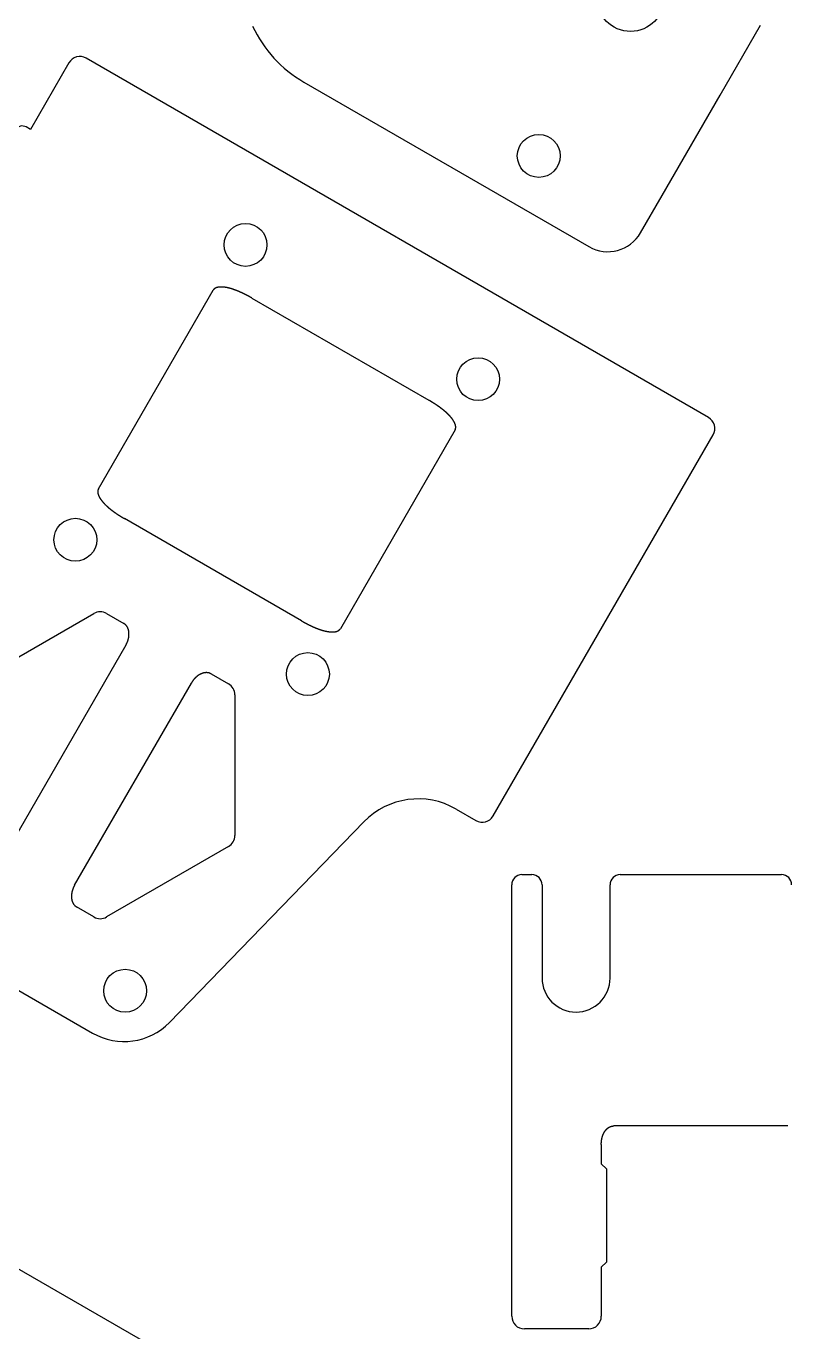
# Model space of a CAD drawing. Extents: x 442 to 745, y 5 to 355.
# Drawn here: x 647.79 to 672.67, y 185.36 to 228 of the extents above; entities that cross this region are included whole.
import ezdxf

# ---------------------------------------------------------------- set-up
doc = ezdxf.new("R2010")
doc.units = 0
doc.layers.add('VISIBLE__ANSI_', color=7, linetype='CONTINUOUS')

msp = doc.modelspace()

# ---------------------------------------------------------------- linework, layer by layer
at = {"layer": 'VISIBLE__ANSI_'}
for p, q in [((670.454, 225.747), (671.772, 228.029)), ((670.08, 215.217), (649.754, 226.952)), ((649.192, 226.802), (647.936, 224.626)), ((656.863, 226.176), (666.172, 220.802)), ((668.56, 222.466), (670.454, 225.747)), ((647.936, 224.626), (647.793, 224.709)), ((667.86, 221.254), (668.56, 222.466)), ((650.154, 212.886), (653.901, 219.376)), ((655.166, 219.121), (660.948, 215.782)), ((661.802, 214.814), (658.055, 208.324)), ((663.046, 202.21), (670.231, 214.655)), ((656.79, 208.579), (651.007, 211.918)), ((646.024, 206.521), (650.007, 208.821)), ((650.419, 208.821), (650.984, 208.495)), ((651.05, 207.785), (647.237, 201.181)), ((653.837, 206.848), (654.402, 206.521)), ((649.377, 199.946), (653.189, 206.549)), ((654.608, 206.165), (654.608, 201.566)), ((636.379, 202.962), (649.966, 195.117)), ((661.833, 202.434), (662.483, 202.059)), ((652.473, 195.467), (658.824, 202.015)), ((654.402, 201.209), (650.419, 198.909)), ((663.983, 200.293), (664.312, 200.293)), ((667.194, 200.293), (672.465, 200.293)), ((663.653, 185.87), (663.653, 199.963)), ((664.642, 199.963), (664.642, 196.916)), ((666.865, 196.916), (666.865, 199.963)), ((650.007, 198.909), (649.442, 199.236)), ((672.671, 192.085), (666.989, 192.085)), ((666.577, 191.481), (666.577, 190.853)), ((666.577, 190.853), (666.742, 190.688)), ((666.742, 190.688), (666.742, 187.641)), ((666.742, 187.641), (666.577, 187.476)), ((652.227, 184.706), (647.234, 187.588)), ((666.577, 187.476), (666.577, 185.87)), ((666.165, 185.459), (664.065, 185.459))]:
    msp.add_line(p, q, dxfattribs=at)
for points in [[(655.166, 219.121, 0), (655.163, 219.122, 0), (655.16, 219.124, 0), (655.157, 219.126, 0), (655.154, 219.128, 0), (655.151, 219.129, 0), (655.148, 219.131, 0), (655.145, 219.133, 0), (655.142, 219.134, 0), (655.139, 219.136, 0), (655.136, 219.138, 0), (655.133, 219.139, 0), (655.13, 219.141, 0), (655.127, 219.143, 0), (655.124, 219.145, 0), (655.121, 219.146, 0), (655.118, 219.148, 0), (655.115, 219.15, 0), (655.112, 219.151, 0), (655.109, 219.153, 0), (655.106, 219.155, 0), (655.103, 219.156, 0), (655.1, 219.158, 0), (655.097, 219.16, 0), (655.094, 219.162, 0), (655.091, 219.163, 0), (655.088, 219.165, 0), (655.085, 219.167, 0), (655.082, 219.168, 0), (655.079, 219.17, 0), (655.076, 219.172, 0), (655.072, 219.173, 0), (655.069, 219.175, 0), (655.066, 219.177, 0), (655.063, 219.178, 0), (655.06, 219.18, 0), (655.057, 219.182, 0), (655.054, 219.184, 0), (655.051, 219.185, 0), (655.048, 219.187, 0), (655.044, 219.189, 0), (655.041, 219.19, 0), (655.038, 219.192, 0), (655.035, 219.194, 0), (655.032, 219.195, 0), (655.029, 219.197, 0), (655.026, 219.199, 0), (655.022, 219.2, 0), (655.019, 219.202, 0), (655.016, 219.204, 0), (655.013, 219.205, 0), (655.01, 219.207, 0), (655.007, 219.209, 0), (655.003, 219.21, 0), (655, 219.212, 0), (654.997, 219.214, 0), (654.994, 219.215, 0), (654.991, 219.217, 0), (654.988, 219.219, 0), (654.984, 219.22, 0), (654.981, 219.222, 0), (654.978, 219.224, 0), (654.975, 219.225, 0), (654.971, 219.227, 0), (654.968, 219.229, 0), (654.965, 219.23, 0), (654.962, 219.232, 0), (654.959, 219.234, 0), (654.955, 219.235, 0), (654.952, 219.237, 0), (654.949, 219.238, 0), (654.946, 219.24, 0), (654.942, 219.242, 0), (654.939, 219.243, 0), (654.936, 219.245, 0), (654.933, 219.247, 0), (654.929, 219.248, 0), (654.926, 219.25, 0), (654.923, 219.251, 0), (654.92, 219.253, 0), (654.916, 219.255, 0), (654.913, 219.256, 0), (654.91, 219.258, 0), (654.907, 219.259, 0), (654.903, 219.261, 0), (654.9, 219.263, 0), (654.897, 219.264, 0), (654.893, 219.266, 0), (654.89, 219.267, 0), (654.887, 219.269, 0), (654.884, 219.271, 0), (654.88, 219.272, 0), (654.877, 219.274, 0), (654.874, 219.275, 0), (654.87, 219.277, 0), (654.867, 219.278, 0), (654.864, 219.28, 0), (654.86, 219.282, 0), (654.857, 219.283, 0), (654.854, 219.285, 0), (654.85, 219.286, 0), (654.847, 219.288, 0), (654.844, 219.289, 0), (654.84, 219.291, 0), (654.837, 219.292, 0), (654.834, 219.294, 0), (654.83, 219.296, 0), (654.827, 219.297, 0), (654.824, 219.299, 0), (654.82, 219.3, 0), (654.817, 219.302, 0), (654.814, 219.303, 0), (654.81, 219.305, 0), (654.807, 219.306, 0), (654.804, 219.308, 0), (654.8, 219.309, 0), (654.797, 219.311, 0), (654.794, 219.312, 0), (654.79, 219.314, 0), (654.787, 219.315, 0), (654.784, 219.317, 0), (654.78, 219.318, 0), (654.777, 219.32, 0), (654.773, 219.321, 0), (654.77, 219.323, 0), (654.767, 219.324, 0), (654.763, 219.326, 0), (654.76, 219.327, 0), (654.757, 219.328, 0), (654.753, 219.33, 0), (654.75, 219.331, 0), (654.746, 219.333, 0), (654.743, 219.334, 0), (654.74, 219.336, 0), (654.736, 219.337, 0), (654.733, 219.338, 0), (654.729, 219.34, 0), (654.726, 219.341, 0), (654.723, 219.343, 0), (654.719, 219.344, 0), (654.716, 219.346, 0), (654.712, 219.347, 0), (654.709, 219.348, 0), (654.706, 219.35, 0), (654.702, 219.351, 0), (654.699, 219.352, 0), (654.695, 219.354, 0), (654.692, 219.355, 0), (654.689, 219.357, 0), (654.685, 219.358, 0), (654.682, 219.359, 0), (654.678, 219.361, 0), (654.675, 219.362, 0), (654.672, 219.363, 0), (654.668, 219.365, 0), (654.665, 219.366, 0), (654.661, 219.367, 0), (654.658, 219.369, 0), (654.654, 219.37, 0), (654.651, 219.371, 0), (654.648, 219.373, 0), (654.644, 219.374, 0), (654.641, 219.375, 0), (654.637, 219.377, 0), (654.634, 219.378, 0), (654.63, 219.379, 0), (654.627, 219.38, 0), (654.624, 219.382, 0), (654.62, 219.383, 0), (654.617, 219.384, 0), (654.613, 219.385, 0), (654.61, 219.387, 0), (654.606, 219.388, 0), (654.603, 219.389, 0), (654.6, 219.391, 0), (654.596, 219.392, 0), (654.593, 219.393, 0), (654.589, 219.394, 0), (654.586, 219.395, 0), (654.582, 219.397, 0), (654.579, 219.398, 0), (654.576, 219.399, 0), (654.572, 219.4, 0), (654.569, 219.401, 0), (654.565, 219.403, 0), (654.562, 219.404, 0), (654.558, 219.405, 0), (654.555, 219.406, 0), (654.552, 219.407, 0), (654.548, 219.408, 0), (654.545, 219.41, 0), (654.541, 219.411, 0), (654.538, 219.412, 0), (654.534, 219.413, 0), (654.531, 219.414, 0), (654.527, 219.415, 0), (654.524, 219.416, 0), (654.521, 219.417, 0), (654.517, 219.419, 0), (654.514, 219.42, 0), (654.51, 219.421, 0), (654.507, 219.422, 0), (654.503, 219.423, 0), (654.5, 219.424, 0), (654.497, 219.425, 0), (654.493, 219.426, 0), (654.49, 219.427, 0), (654.486, 219.428, 0), (654.483, 219.429, 0), (654.479, 219.43, 0), (654.476, 219.431, 0), (654.472, 219.432, 0), (654.469, 219.433, 0), (654.466, 219.434, 0), (654.462, 219.435, 0), (654.459, 219.436, 0), (654.455, 219.437, 0), (654.452, 219.438, 0), (654.448, 219.439, 0), (654.445, 219.44, 0), (654.441, 219.441, 0), (654.438, 219.442, 0), (654.435, 219.443, 0), (654.431, 219.443, 0), (654.428, 219.444, 0), (654.424, 219.445, 0), (654.421, 219.446, 0), (654.417, 219.447, 0), (654.414, 219.448, 0), (654.41, 219.449, 0), (654.407, 219.449, 0), (654.404, 219.45, 0), (654.4, 219.451, 0), (654.397, 219.452, 0), (654.393, 219.453, 0), (654.39, 219.453, 0), (654.386, 219.454, 0), (654.383, 219.455, 0), (654.379, 219.456, 0), (654.376, 219.457, 0), (654.373, 219.457, 0), (654.369, 219.458, 0), (654.366, 219.459, 0), (654.362, 219.459, 0), (654.359, 219.46, 0), (654.355, 219.461, 0), (654.352, 219.462, 0), (654.348, 219.462, 0), (654.345, 219.463, 0), (654.342, 219.464, 0), (654.338, 219.464, 0), (654.335, 219.465, 0), (654.331, 219.465, 0), (654.328, 219.466, 0), (654.324, 219.467, 0), (654.321, 219.467, 0), (654.318, 219.468, 0), (654.314, 219.468, 0), (654.311, 219.469, 0), (654.307, 219.469, 0), (654.304, 219.47, 0), (654.3, 219.471, 0), (654.297, 219.471, 0), (654.294, 219.472, 0), (654.29, 219.472, 0), (654.287, 219.472, 0), (654.283, 219.473, 0), (654.28, 219.473, 0), (654.276, 219.474, 0), (654.273, 219.474, 0), (654.27, 219.475, 0), (654.266, 219.475, 0), (654.263, 219.476, 0), (654.259, 219.476, 0), (654.256, 219.476, 0), (654.252, 219.477, 0), (654.249, 219.477, 0), (654.246, 219.477, 0), (654.242, 219.478, 0), (654.239, 219.478, 0), (654.235, 219.478, 0), (654.232, 219.479, 0), (654.228, 219.479, 0), (654.225, 219.479, 0), (654.222, 219.479, 0), (654.218, 219.48, 0), (654.215, 219.48, 0), (654.211, 219.48, 0), (654.208, 219.48, 0), (654.205, 219.48, 0), (654.201, 219.481, 0), (654.198, 219.481, 0), (654.194, 219.481, 0), (654.191, 219.481, 0), (654.187, 219.481, 0), (654.184, 219.481, 0), (654.181, 219.481, 0), (654.177, 219.481, 0), (654.174, 219.481, 0), (654.17, 219.482, 0), (654.167, 219.482, 0), (654.163, 219.482, 0), (654.16, 219.482, 0), (654.156, 219.482, 0), (654.153, 219.481, 0), (654.149, 219.481, 0), (654.146, 219.481, 0), (654.142, 219.481, 0), (654.139, 219.481, 0), (654.135, 219.481, 0), (654.131, 219.481, 0), (654.128, 219.481, 0), (654.124, 219.48, 0), (654.121, 219.48, 0), (654.117, 219.48, 0), (654.113, 219.48, 0), (654.11, 219.479, 0), (654.106, 219.479, 0), (654.102, 219.479, 0), (654.099, 219.478, 0), (654.095, 219.478, 0), (654.091, 219.477, 0), (654.088, 219.477, 0), (654.084, 219.476, 0), (654.08, 219.476, 0), (654.077, 219.475, 0), (654.073, 219.475, 0), (654.069, 219.474, 0), (654.066, 219.473, 0), (654.062, 219.473, 0), (654.058, 219.472, 0), (654.055, 219.471, 0), (654.051, 219.471, 0), (654.048, 219.47, 0), (654.044, 219.469, 0), (654.041, 219.468, 0), (654.037, 219.467, 0), (654.034, 219.466, 0), (654.03, 219.465, 0), (654.027, 219.464, 0), (654.023, 219.463, 0), (654.02, 219.462, 0), (654.016, 219.461, 0), (654.013, 219.46, 0), (654.01, 219.459, 0), (654.006, 219.458, 0), (654.003, 219.457, 0), (654, 219.455, 0), (653.996, 219.454, 0), (653.993, 219.453, 0), (653.99, 219.451, 0), (653.987, 219.45, 0), (653.984, 219.449, 0), (653.981, 219.447, 0), (653.978, 219.446, 0), (653.974, 219.444, 0), (653.971, 219.442, 0), (653.968, 219.44, 0), (653.965, 219.438, 0), (653.962, 219.437, 0), (653.959, 219.435, 0), (653.955, 219.433, 0), (653.952, 219.43, 0), (653.949, 219.428, 0), (653.946, 219.426, 0), (653.943, 219.424, 0), (653.941, 219.422, 0), (653.938, 219.42, 0), (653.935, 219.417, 0), (653.933, 219.415, 0), (653.93, 219.413, 0), (653.928, 219.41, 0), (653.925, 219.408, 0), (653.923, 219.405, 0), (653.92, 219.402, 0), (653.918, 219.399, 0), (653.915, 219.396, 0), (653.913, 219.394, 0), (653.911, 219.391, 0), (653.909, 219.388, 0), (653.906, 219.385, 0), (653.904, 219.382, 0), (653.903, 219.379, 0), (653.901, 219.376, 0)], [(661.802, 214.814, 0), (661.804, 214.817, 0), (661.805, 214.82, 0), (661.807, 214.823, 0), (661.808, 214.827, 0), (661.81, 214.83, 0), (661.811, 214.833, 0), (661.813, 214.837, 0), (661.814, 214.84, 0), (661.815, 214.844, 0), (661.816, 214.847, 0), (661.817, 214.851, 0), (661.818, 214.854, 0), (661.819, 214.858, 0), (661.82, 214.861, 0), (661.821, 214.865, 0), (661.821, 214.868, 0), (661.822, 214.872, 0), (661.822, 214.875, 0), (661.823, 214.879, 0), (661.823, 214.882, 0), (661.824, 214.886, 0), (661.824, 214.89, 0), (661.824, 214.893, 0), (661.824, 214.897, 0), (661.824, 214.901, 0), (661.824, 214.905, 0), (661.824, 214.908, 0), (661.824, 214.912, 0), (661.824, 214.915, 0), (661.824, 214.919, 0), (661.824, 214.922, 0), (661.823, 214.926, 0), (661.823, 214.929, 0), (661.822, 214.933, 0), (661.822, 214.936, 0), (661.822, 214.94, 0), (661.821, 214.943, 0), (661.82, 214.946, 0), (661.82, 214.95, 0), (661.819, 214.953, 0), (661.818, 214.957, 0), (661.818, 214.96, 0), (661.817, 214.964, 0), (661.816, 214.967, 0), (661.815, 214.971, 0), (661.814, 214.974, 0), (661.813, 214.978, 0), (661.812, 214.981, 0), (661.811, 214.985, 0), (661.81, 214.988, 0), (661.809, 214.992, 0), (661.808, 214.995, 0), (661.807, 214.999, 0), (661.805, 215.002, 0), (661.804, 215.006, 0), (661.803, 215.009, 0), (661.802, 215.013, 0), (661.8, 215.016, 0), (661.799, 215.019, 0), (661.798, 215.023, 0), (661.796, 215.026, 0), (661.795, 215.03, 0), (661.793, 215.033, 0), (661.792, 215.036, 0), (661.79, 215.04, 0), (661.789, 215.043, 0), (661.787, 215.047, 0), (661.786, 215.05, 0), (661.784, 215.053, 0), (661.782, 215.056, 0), (661.781, 215.06, 0), (661.779, 215.063, 0), (661.778, 215.066, 0), (661.776, 215.069, 0), (661.774, 215.073, 0), (661.773, 215.076, 0), (661.771, 215.079, 0), (661.769, 215.082, 0), (661.767, 215.085, 0), (661.766, 215.088, 0), (661.764, 215.091, 0), (661.762, 215.094, 0), (661.76, 215.097, 0), (661.759, 215.1, 0), (661.757, 215.103, 0), (661.755, 215.106, 0), (661.753, 215.109, 0), (661.752, 215.112, 0), (661.75, 215.115, 0), (661.748, 215.118, 0), (661.746, 215.121, 0), (661.744, 215.124, 0), (661.743, 215.127, 0), (661.741, 215.129, 0), (661.739, 215.132, 0), (661.737, 215.135, 0), (661.735, 215.138, 0), (661.733, 215.141, 0), (661.731, 215.144, 0), (661.729, 215.146, 0), (661.727, 215.149, 0), (661.725, 215.152, 0), (661.723, 215.155, 0), (661.722, 215.158, 0), (661.72, 215.161, 0), (661.718, 215.163, 0), (661.716, 215.166, 0), (661.714, 215.169, 0), (661.711, 215.172, 0), (661.709, 215.175, 0), (661.707, 215.177, 0), (661.705, 215.18, 0), (661.703, 215.183, 0), (661.701, 215.186, 0), (661.699, 215.188, 0), (661.697, 215.191, 0), (661.695, 215.194, 0), (661.693, 215.197, 0), (661.691, 215.199, 0), (661.689, 215.202, 0), (661.686, 215.205, 0), (661.684, 215.207, 0), (661.682, 215.21, 0), (661.68, 215.213, 0), (661.678, 215.216, 0), (661.675, 215.218, 0), (661.673, 215.221, 0), (661.671, 215.224, 0), (661.669, 215.226, 0), (661.667, 215.229, 0), (661.664, 215.232, 0), (661.662, 215.234, 0), (661.66, 215.237, 0), (661.658, 215.24, 0), (661.655, 215.242, 0), (661.653, 215.245, 0), (661.651, 215.248, 0), (661.648, 215.25, 0), (661.646, 215.253, 0), (661.644, 215.255, 0), (661.641, 215.258, 0), (661.639, 215.261, 0), (661.637, 215.263, 0), (661.634, 215.266, 0), (661.632, 215.269, 0), (661.63, 215.271, 0), (661.627, 215.274, 0), (661.625, 215.276, 0), (661.622, 215.279, 0), (661.62, 215.282, 0), (661.618, 215.284, 0), (661.615, 215.287, 0), (661.613, 215.289, 0), (661.61, 215.292, 0), (661.608, 215.294, 0), (661.605, 215.297, 0), (661.603, 215.299, 0), (661.6, 215.302, 0), (661.598, 215.305, 0), (661.595, 215.307, 0), (661.593, 215.31, 0), (661.59, 215.312, 0), (661.588, 215.315, 0), (661.585, 215.317, 0), (661.583, 215.32, 0), (661.58, 215.322, 0), (661.578, 215.325, 0), (661.575, 215.327, 0), (661.573, 215.33, 0), (661.57, 215.332, 0), (661.568, 215.335, 0), (661.565, 215.337, 0), (661.562, 215.34, 0), (661.56, 215.342, 0), (661.557, 215.345, 0), (661.555, 215.347, 0), (661.552, 215.35, 0), (661.549, 215.352, 0), (661.547, 215.355, 0), (661.544, 215.357, 0), (661.541, 215.359, 0), (661.539, 215.362, 0), (661.536, 215.364, 0), (661.533, 215.367, 0), (661.531, 215.369, 0), (661.528, 215.372, 0), (661.525, 215.374, 0), (661.523, 215.376, 0), (661.52, 215.379, 0), (661.517, 215.381, 0), (661.515, 215.384, 0), (661.512, 215.386, 0), (661.509, 215.389, 0), (661.507, 215.391, 0), (661.504, 215.393, 0), (661.501, 215.396, 0), (661.498, 215.398, 0), (661.496, 215.401, 0), (661.493, 215.403, 0), (661.49, 215.405, 0), (661.487, 215.408, 0), (661.485, 215.41, 0), (661.482, 215.412, 0), (661.479, 215.415, 0), (661.476, 215.417, 0), (661.474, 215.42, 0), (661.471, 215.422, 0), (661.468, 215.424, 0), (661.465, 215.427, 0), (661.463, 215.429, 0), (661.46, 215.431, 0), (661.457, 215.434, 0), (661.454, 215.436, 0), (661.451, 215.438, 0), (661.448, 215.441, 0), (661.446, 215.443, 0), (661.443, 215.445, 0), (661.44, 215.448, 0), (661.437, 215.45, 0), (661.434, 215.452, 0), (661.432, 215.455, 0), (661.429, 215.457, 0), (661.426, 215.459, 0), (661.423, 215.462, 0), (661.42, 215.464, 0), (661.417, 215.466, 0), (661.414, 215.468, 0), (661.412, 215.471, 0), (661.409, 215.473, 0), (661.406, 215.475, 0), (661.403, 215.478, 0), (661.4, 215.48, 0), (661.397, 215.482, 0), (661.394, 215.484, 0), (661.391, 215.487, 0), (661.389, 215.489, 0), (661.386, 215.491, 0), (661.383, 215.494, 0), (661.38, 215.496, 0), (661.377, 215.498, 0), (661.374, 215.5, 0), (661.371, 215.503, 0), (661.368, 215.505, 0), (661.365, 215.507, 0), (661.362, 215.509, 0), (661.359, 215.511, 0), (661.357, 215.514, 0), (661.354, 215.516, 0), (661.351, 215.518, 0), (661.348, 215.52, 0), (661.345, 215.523, 0), (661.342, 215.525, 0), (661.339, 215.527, 0), (661.336, 215.529, 0), (661.333, 215.531, 0), (661.33, 215.534, 0), (661.327, 215.536, 0), (661.324, 215.538, 0), (661.321, 215.54, 0), (661.318, 215.542, 0), (661.315, 215.545, 0), (661.312, 215.547, 0), (661.309, 215.549, 0), (661.306, 215.551, 0), (661.303, 215.553, 0), (661.3, 215.555, 0), (661.298, 215.558, 0), (661.295, 215.56, 0), (661.292, 215.562, 0), (661.289, 215.564, 0), (661.286, 215.566, 0), (661.283, 215.568, 0), (661.28, 215.571, 0), (661.277, 215.573, 0), (661.274, 215.575, 0), (661.271, 215.577, 0), (661.268, 215.579, 0), (661.265, 215.581, 0), (661.262, 215.583, 0), (661.259, 215.585, 0), (661.256, 215.588, 0), (661.253, 215.59, 0), (661.25, 215.592, 0), (661.247, 215.594, 0), (661.244, 215.596, 0), (661.241, 215.598, 0), (661.238, 215.6, 0), (661.235, 215.602, 0), (661.232, 215.604, 0), (661.229, 215.606, 0), (661.226, 215.608, 0), (661.223, 215.61, 0), (661.22, 215.613, 0), (661.216, 215.615, 0), (661.213, 215.617, 0), (661.21, 215.619, 0), (661.207, 215.621, 0), (661.204, 215.623, 0), (661.201, 215.625, 0), (661.198, 215.627, 0), (661.195, 215.629, 0), (661.192, 215.631, 0), (661.189, 215.633, 0), (661.186, 215.635, 0), (661.183, 215.637, 0), (661.18, 215.639, 0), (661.177, 215.641, 0), (661.174, 215.643, 0), (661.171, 215.645, 0), (661.168, 215.647, 0), (661.165, 215.649, 0), (661.162, 215.651, 0), (661.159, 215.653, 0), (661.156, 215.655, 0), (661.153, 215.657, 0), (661.15, 215.659, 0), (661.147, 215.661, 0), (661.144, 215.663, 0), (661.141, 215.665, 0), (661.138, 215.667, 0), (661.135, 215.669, 0), (661.132, 215.671, 0), (661.129, 215.673, 0), (661.126, 215.675, 0), (661.123, 215.677, 0), (661.12, 215.679, 0), (661.117, 215.68, 0), (661.113, 215.682, 0), (661.11, 215.684, 0), (661.107, 215.686, 0), (661.104, 215.688, 0), (661.101, 215.69, 0), (661.098, 215.692, 0), (661.095, 215.694, 0), (661.092, 215.696, 0), (661.089, 215.698, 0), (661.086, 215.7, 0), (661.083, 215.701, 0), (661.08, 215.703, 0), (661.077, 215.705, 0), (661.074, 215.707, 0), (661.071, 215.709, 0), (661.068, 215.711, 0), (661.065, 215.713, 0), (661.062, 215.715, 0), (661.059, 215.716, 0), (661.056, 215.718, 0), (661.053, 215.72, 0), (661.05, 215.722, 0), (661.047, 215.724, 0), (661.044, 215.726, 0), (661.041, 215.728, 0), (661.038, 215.729, 0), (661.035, 215.731, 0), (661.032, 215.733, 0), (661.029, 215.735, 0), (661.026, 215.737, 0), (661.023, 215.738, 0), (661.02, 215.74, 0), (661.017, 215.742, 0), (661.014, 215.744, 0), (661.011, 215.746, 0), (661.008, 215.747, 0), (661.005, 215.749, 0), (661.002, 215.751, 0), (660.999, 215.753, 0), (660.996, 215.755, 0), (660.993, 215.756, 0), (660.99, 215.758, 0), (660.987, 215.76, 0), (660.984, 215.762, 0), (660.981, 215.763, 0), (660.978, 215.765, 0), (660.975, 215.767, 0), (660.972, 215.769, 0), (660.969, 215.77, 0), (660.966, 215.772, 0), (660.963, 215.774, 0), (660.96, 215.775, 0), (660.957, 215.777, 0), (660.954, 215.779, 0), (660.951, 215.781, 0), (660.948, 215.782, 0)], [(650.154, 212.886, 0), (650.152, 212.882, 0), (650.15, 212.878, 0), (650.148, 212.875, 0), (650.146, 212.871, 0), (650.145, 212.867, 0), (650.143, 212.863, 0), (650.142, 212.858, 0), (650.14, 212.854, 0), (650.139, 212.85, 0), (650.138, 212.846, 0), (650.137, 212.841, 0), (650.136, 212.837, 0), (650.135, 212.833, 0), (650.134, 212.829, 0), (650.133, 212.825, 0), (650.133, 212.821, 0), (650.132, 212.817, 0), (650.132, 212.812, 0), (650.132, 212.808, 0), (650.132, 212.804, 0), (650.132, 212.8, 0), (650.132, 212.795, 0), (650.132, 212.791, 0), (650.132, 212.786, 0), (650.132, 212.782, 0), (650.132, 212.777, 0), (650.133, 212.773, 0), (650.133, 212.769, 0), (650.134, 212.764, 0), (650.134, 212.76, 0), (650.135, 212.756, 0), (650.136, 212.752, 0), (650.136, 212.747, 0), (650.137, 212.743, 0), (650.138, 212.739, 0), (650.139, 212.735, 0), (650.14, 212.731, 0), (650.141, 212.727, 0), (650.142, 212.723, 0), (650.143, 212.719, 0), (650.144, 212.716, 0), (650.145, 212.712, 0), (650.147, 212.708, 0), (650.148, 212.704, 0), (650.149, 212.7, 0), (650.151, 212.696, 0), (650.152, 212.692, 0), (650.154, 212.688, 0), (650.155, 212.684, 0), (650.157, 212.68, 0), (650.158, 212.676, 0), (650.16, 212.672, 0), (650.162, 212.668, 0), (650.163, 212.664, 0), (650.165, 212.66, 0), (650.167, 212.656, 0), (650.169, 212.652, 0), (650.171, 212.648, 0), (650.172, 212.645, 0), (650.174, 212.641, 0), (650.176, 212.637, 0), (650.178, 212.633, 0), (650.18, 212.629, 0), (650.182, 212.625, 0), (650.184, 212.621, 0), (650.187, 212.618, 0), (650.189, 212.614, 0), (650.191, 212.61, 0), (650.193, 212.606, 0), (650.195, 212.602, 0), (650.197, 212.599, 0), (650.2, 212.595, 0), (650.202, 212.591, 0), (650.204, 212.587, 0), (650.207, 212.584, 0), (650.209, 212.58, 0), (650.211, 212.576, 0), (650.214, 212.572, 0), (650.216, 212.569, 0), (650.219, 212.565, 0), (650.221, 212.561, 0), (650.224, 212.558, 0), (650.226, 212.554, 0), (650.228, 212.551, 0), (650.231, 212.547, 0), (650.234, 212.543, 0), (650.236, 212.54, 0), (650.239, 212.536, 0), (650.241, 212.533, 0), (650.244, 212.529, 0), (650.246, 212.526, 0), (650.249, 212.522, 0), (650.252, 212.519, 0), (650.254, 212.516, 0), (650.257, 212.512, 0), (650.259, 212.509, 0), (650.262, 212.505, 0), (650.265, 212.502, 0), (650.267, 212.499, 0), (650.27, 212.496, 0), (650.272, 212.492, 0), (650.275, 212.489, 0), (650.278, 212.486, 0), (650.28, 212.483, 0), (650.283, 212.479, 0), (650.286, 212.476, 0), (650.288, 212.473, 0), (650.291, 212.47, 0), (650.294, 212.467, 0), (650.296, 212.464, 0), (650.299, 212.461, 0), (650.302, 212.458, 0), (650.304, 212.455, 0), (650.307, 212.452, 0), (650.31, 212.448, 0), (650.312, 212.445, 0), (650.315, 212.442, 0), (650.318, 212.439, 0), (650.321, 212.436, 0), (650.323, 212.433, 0), (650.326, 212.43, 0), (650.329, 212.427, 0), (650.332, 212.424, 0), (650.335, 212.421, 0), (650.337, 212.418, 0), (650.34, 212.415, 0), (650.343, 212.412, 0), (650.346, 212.409, 0), (650.349, 212.406, 0), (650.352, 212.403, 0), (650.355, 212.4, 0), (650.358, 212.397, 0), (650.361, 212.394, 0), (650.364, 212.391, 0), (650.367, 212.388, 0), (650.369, 212.385, 0), (650.372, 212.382, 0), (650.375, 212.379, 0), (650.378, 212.376, 0), (650.381, 212.373, 0), (650.384, 212.37, 0), (650.387, 212.367, 0), (650.391, 212.364, 0), (650.394, 212.361, 0), (650.397, 212.358, 0), (650.4, 212.355, 0), (650.403, 212.352, 0), (650.406, 212.349, 0), (650.409, 212.346, 0), (650.412, 212.343, 0), (650.415, 212.34, 0), (650.418, 212.337, 0), (650.421, 212.334, 0), (650.425, 212.331, 0), (650.428, 212.329, 0), (650.431, 212.326, 0), (650.434, 212.323, 0), (650.437, 212.32, 0), (650.44, 212.317, 0), (650.444, 212.314, 0), (650.447, 212.311, 0), (650.45, 212.308, 0), (650.453, 212.305, 0), (650.457, 212.302, 0), (650.46, 212.3, 0), (650.463, 212.297, 0), (650.466, 212.294, 0), (650.47, 212.291, 0), (650.473, 212.288, 0), (650.476, 212.285, 0), (650.479, 212.282, 0), (650.483, 212.28, 0), (650.486, 212.277, 0), (650.489, 212.274, 0), (650.493, 212.271, 0), (650.496, 212.268, 0), (650.499, 212.265, 0), (650.503, 212.263, 0), (650.506, 212.26, 0), (650.509, 212.257, 0), (650.513, 212.254, 0), (650.516, 212.251, 0), (650.52, 212.249, 0), (650.523, 212.246, 0), (650.526, 212.243, 0), (650.53, 212.24, 0), (650.533, 212.237, 0), (650.537, 212.235, 0), (650.54, 212.232, 0), (650.543, 212.229, 0), (650.547, 212.226, 0), (650.55, 212.224, 0), (650.554, 212.221, 0), (650.557, 212.218, 0), (650.561, 212.215, 0), (650.564, 212.213, 0), (650.568, 212.21, 0), (650.571, 212.207, 0), (650.575, 212.205, 0), (650.578, 212.202, 0), (650.582, 212.199, 0), (650.585, 212.196, 0), (650.589, 212.194, 0), (650.592, 212.191, 0), (650.596, 212.188, 0), (650.599, 212.186, 0), (650.603, 212.183, 0), (650.606, 212.18, 0), (650.61, 212.178, 0), (650.613, 212.175, 0), (650.617, 212.172, 0), (650.62, 212.17, 0), (650.624, 212.167, 0), (650.627, 212.164, 0), (650.631, 212.162, 0), (650.635, 212.159, 0), (650.638, 212.156, 0), (650.642, 212.154, 0), (650.645, 212.151, 0), (650.649, 212.149, 0), (650.652, 212.146, 0), (650.656, 212.143, 0), (650.66, 212.141, 0), (650.663, 212.138, 0), (650.667, 212.136, 0), (650.67, 212.133, 0), (650.674, 212.13, 0), (650.678, 212.128, 0), (650.681, 212.125, 0), (650.685, 212.123, 0), (650.689, 212.12, 0), (650.692, 212.118, 0), (650.696, 212.115, 0), (650.699, 212.112, 0), (650.703, 212.11, 0), (650.707, 212.107, 0), (650.71, 212.105, 0), (650.714, 212.102, 0), (650.718, 212.1, 0), (650.721, 212.097, 0), (650.725, 212.095, 0), (650.728, 212.092, 0), (650.732, 212.09, 0), (650.736, 212.087, 0), (650.739, 212.085, 0), (650.743, 212.082, 0), (650.747, 212.08, 0), (650.75, 212.077, 0), (650.754, 212.075, 0), (650.758, 212.073, 0), (650.761, 212.07, 0), (650.765, 212.068, 0), (650.769, 212.065, 0), (650.772, 212.063, 0), (650.776, 212.06, 0), (650.78, 212.058, 0), (650.783, 212.056, 0), (650.787, 212.053, 0), (650.791, 212.051, 0), (650.794, 212.048, 0), (650.798, 212.046, 0), (650.801, 212.044, 0), (650.805, 212.041, 0), (650.809, 212.039, 0), (650.812, 212.036, 0), (650.816, 212.034, 0), (650.82, 212.032, 0), (650.823, 212.029, 0), (650.827, 212.027, 0), (650.831, 212.025, 0), (650.834, 212.022, 0), (650.838, 212.02, 0), (650.842, 212.018, 0), (650.845, 212.015, 0), (650.849, 212.013, 0), (650.853, 212.011, 0), (650.856, 212.008, 0), (650.86, 212.006, 0), (650.864, 212.004, 0), (650.867, 212.002, 0), (650.871, 211.999, 0), (650.875, 211.997, 0), (650.878, 211.995, 0), (650.882, 211.993, 0), (650.885, 211.99, 0), (650.889, 211.988, 0), (650.893, 211.986, 0), (650.896, 211.984, 0), (650.9, 211.981, 0), (650.904, 211.979, 0), (650.907, 211.977, 0), (650.911, 211.975, 0), (650.914, 211.972, 0), (650.918, 211.97, 0), (650.922, 211.968, 0), (650.925, 211.966, 0), (650.929, 211.964, 0), (650.933, 211.962, 0), (650.936, 211.959, 0), (650.94, 211.957, 0), (650.943, 211.955, 0), (650.947, 211.953, 0), (650.95, 211.951, 0), (650.954, 211.949, 0), (650.958, 211.947, 0), (650.961, 211.944, 0), (650.965, 211.942, 0), (650.968, 211.94, 0), (650.972, 211.938, 0), (650.975, 211.936, 0), (650.979, 211.934, 0), (650.983, 211.932, 0), (650.986, 211.93, 0), (650.99, 211.928, 0), (650.993, 211.926, 0), (650.997, 211.924, 0), (651, 211.922, 0), (651.004, 211.92, 0), (651.007, 211.918, 0)], [(656.79, 208.579, 0), (656.793, 208.577, 0), (656.797, 208.575, 0), (656.8, 208.573, 0), (656.804, 208.571, 0), (656.807, 208.569, 0), (656.811, 208.567, 0), (656.814, 208.565, 0), (656.818, 208.563, 0), (656.822, 208.561, 0), (656.825, 208.559, 0), (656.829, 208.557, 0), (656.832, 208.555, 0), (656.836, 208.553, 0), (656.84, 208.551, 0), (656.843, 208.549, 0), (656.847, 208.547, 0), (656.851, 208.544, 0), (656.854, 208.542, 0), (656.858, 208.54, 0), (656.862, 208.538, 0), (656.865, 208.536, 0), (656.869, 208.534, 0), (656.873, 208.532, 0), (656.876, 208.53, 0), (656.88, 208.528, 0), (656.884, 208.526, 0), (656.887, 208.524, 0), (656.891, 208.522, 0), (656.895, 208.52, 0), (656.899, 208.518, 0), (656.902, 208.516, 0), (656.906, 208.514, 0), (656.91, 208.512, 0), (656.914, 208.51, 0), (656.917, 208.508, 0), (656.921, 208.506, 0), (656.925, 208.504, 0), (656.929, 208.502, 0), (656.933, 208.5, 0), (656.936, 208.498, 0), (656.94, 208.496, 0), (656.944, 208.494, 0), (656.948, 208.492, 0), (656.952, 208.49, 0), (656.955, 208.488, 0), (656.959, 208.486, 0), (656.963, 208.484, 0), (656.967, 208.482, 0), (656.971, 208.48, 0), (656.975, 208.478, 0), (656.978, 208.476, 0), (656.982, 208.474, 0), (656.986, 208.472, 0), (656.99, 208.47, 0), (656.994, 208.468, 0), (656.998, 208.466, 0), (657.002, 208.464, 0), (657.006, 208.462, 0), (657.01, 208.46, 0), (657.013, 208.458, 0), (657.017, 208.456, 0), (657.021, 208.454, 0), (657.025, 208.452, 0), (657.029, 208.45, 0), (657.033, 208.448, 0), (657.037, 208.446, 0), (657.041, 208.444, 0), (657.045, 208.442, 0), (657.049, 208.44, 0), (657.053, 208.438, 0), (657.057, 208.436, 0), (657.061, 208.435, 0), (657.065, 208.433, 0), (657.069, 208.431, 0), (657.073, 208.429, 0), (657.077, 208.427, 0), (657.081, 208.425, 0), (657.084, 208.423, 0), (657.088, 208.421, 0), (657.092, 208.419, 0), (657.096, 208.417, 0), (657.1, 208.415, 0), (657.104, 208.414, 0), (657.108, 208.412, 0), (657.112, 208.41, 0), (657.116, 208.408, 0), (657.121, 208.406, 0), (657.125, 208.404, 0), (657.129, 208.402, 0), (657.133, 208.401, 0), (657.137, 208.399, 0), (657.141, 208.397, 0), (657.145, 208.395, 0), (657.149, 208.393, 0), (657.153, 208.391, 0), (657.157, 208.39, 0), (657.161, 208.388, 0), (657.165, 208.386, 0), (657.169, 208.384, 0), (657.173, 208.382, 0), (657.177, 208.381, 0), (657.181, 208.379, 0), (657.185, 208.377, 0), (657.189, 208.375, 0), (657.193, 208.374, 0), (657.197, 208.372, 0), (657.201, 208.37, 0), (657.206, 208.368, 0), (657.21, 208.367, 0), (657.214, 208.365, 0), (657.218, 208.363, 0), (657.222, 208.361, 0), (657.226, 208.36, 0), (657.23, 208.358, 0), (657.234, 208.356, 0), (657.238, 208.355, 0), (657.242, 208.353, 0), (657.246, 208.351, 0), (657.25, 208.35, 0), (657.255, 208.348, 0), (657.259, 208.346, 0), (657.263, 208.345, 0), (657.267, 208.343, 0), (657.271, 208.341, 0), (657.275, 208.34, 0), (657.279, 208.338, 0), (657.283, 208.336, 0), (657.287, 208.335, 0), (657.291, 208.333, 0), (657.296, 208.332, 0), (657.3, 208.33, 0), (657.304, 208.328, 0), (657.308, 208.327, 0), (657.312, 208.325, 0), (657.316, 208.324, 0), (657.32, 208.322, 0), (657.324, 208.321, 0), (657.328, 208.319, 0), (657.333, 208.318, 0), (657.337, 208.316, 0), (657.341, 208.315, 0), (657.345, 208.313, 0), (657.349, 208.312, 0), (657.353, 208.31, 0), (657.357, 208.309, 0), (657.361, 208.307, 0), (657.366, 208.306, 0), (657.37, 208.304, 0), (657.374, 208.303, 0), (657.378, 208.302, 0), (657.382, 208.3, 0), (657.386, 208.299, 0), (657.39, 208.297, 0), (657.394, 208.296, 0), (657.398, 208.295, 0), (657.403, 208.293, 0), (657.407, 208.292, 0), (657.411, 208.291, 0), (657.415, 208.289, 0), (657.419, 208.288, 0), (657.423, 208.287, 0), (657.427, 208.285, 0), (657.431, 208.284, 0), (657.435, 208.283, 0), (657.44, 208.281, 0), (657.444, 208.28, 0), (657.448, 208.279, 0), (657.452, 208.278, 0), (657.456, 208.276, 0), (657.46, 208.275, 0), (657.464, 208.274, 0), (657.468, 208.273, 0), (657.472, 208.272, 0), (657.476, 208.27, 0), (657.481, 208.269, 0), (657.485, 208.268, 0), (657.489, 208.267, 0), (657.493, 208.266, 0), (657.497, 208.265, 0), (657.501, 208.264, 0), (657.505, 208.262, 0), (657.509, 208.261, 0), (657.513, 208.26, 0), (657.517, 208.259, 0), (657.521, 208.258, 0), (657.525, 208.257, 0), (657.53, 208.256, 0), (657.534, 208.255, 0), (657.538, 208.254, 0), (657.542, 208.253, 0), (657.546, 208.252, 0), (657.55, 208.251, 0), (657.554, 208.25, 0), (657.558, 208.249, 0), (657.562, 208.248, 0), (657.566, 208.247, 0), (657.57, 208.246, 0), (657.574, 208.245, 0), (657.578, 208.245, 0), (657.582, 208.244, 0), (657.586, 208.243, 0), (657.59, 208.242, 0), (657.594, 208.241, 0), (657.598, 208.24, 0), (657.602, 208.24, 0), (657.606, 208.239, 0), (657.61, 208.238, 0), (657.614, 208.237, 0), (657.618, 208.236, 0), (657.622, 208.236, 0), (657.626, 208.235, 0), (657.63, 208.234, 0), (657.634, 208.233, 0), (657.638, 208.233, 0), (657.643, 208.232, 0), (657.647, 208.231, 0), (657.651, 208.231, 0), (657.655, 208.23, 0), (657.659, 208.229, 0), (657.663, 208.229, 0), (657.667, 208.228, 0), (657.672, 208.228, 0), (657.676, 208.227, 0), (657.68, 208.226, 0), (657.684, 208.226, 0), (657.688, 208.225, 0), (657.693, 208.225, 0), (657.697, 208.224, 0), (657.701, 208.224, 0), (657.706, 208.223, 0), (657.71, 208.223, 0), (657.714, 208.222, 0), (657.719, 208.222, 0), (657.723, 208.222, 0), (657.727, 208.221, 0), (657.732, 208.221, 0), (657.736, 208.22, 0), (657.74, 208.22, 0), (657.745, 208.22, 0), (657.749, 208.22, 0), (657.754, 208.219, 0), (657.758, 208.219, 0), (657.762, 208.219, 0), (657.767, 208.219, 0), (657.771, 208.219, 0), (657.776, 208.218, 0), (657.78, 208.218, 0), (657.784, 208.218, 0), (657.789, 208.218, 0), (657.793, 208.218, 0), (657.798, 208.218, 0), (657.802, 208.218, 0), (657.806, 208.218, 0), (657.811, 208.218, 0), (657.815, 208.218, 0), (657.819, 208.219, 0), (657.824, 208.219, 0), (657.828, 208.219, 0), (657.832, 208.219, 0), (657.837, 208.22, 0), (657.841, 208.22, 0), (657.845, 208.22, 0), (657.85, 208.221, 0), (657.854, 208.221, 0), (657.858, 208.221, 0), (657.863, 208.222, 0), (657.867, 208.222, 0), (657.871, 208.223, 0), (657.875, 208.224, 0), (657.879, 208.224, 0), (657.884, 208.225, 0), (657.888, 208.226, 0), (657.892, 208.226, 0), (657.896, 208.227, 0), (657.9, 208.228, 0), (657.904, 208.229, 0), (657.908, 208.23, 0), (657.912, 208.231, 0), (657.916, 208.232, 0), (657.92, 208.233, 0), (657.924, 208.234, 0), (657.928, 208.235, 0), (657.932, 208.236, 0), (657.936, 208.237, 0), (657.94, 208.238, 0), (657.944, 208.24, 0), (657.948, 208.241, 0), (657.952, 208.243, 0), (657.956, 208.244, 0), (657.96, 208.246, 0), (657.964, 208.248, 0), (657.968, 208.249, 0), (657.972, 208.251, 0), (657.976, 208.253, 0), (657.98, 208.255, 0), (657.984, 208.257, 0), (657.988, 208.259, 0), (657.991, 208.262, 0), (657.995, 208.264, 0), (657.999, 208.266, 0), (658.002, 208.269, 0), (658.006, 208.271, 0), (658.009, 208.273, 0), (658.012, 208.276, 0), (658.016, 208.278, 0), (658.019, 208.281, 0), (658.022, 208.284, 0), (658.025, 208.287, 0), (658.028, 208.29, 0), (658.031, 208.293, 0), (658.034, 208.296, 0), (658.037, 208.3, 0), (658.04, 208.303, 0), (658.043, 208.307, 0), (658.046, 208.31, 0), (658.048, 208.313, 0), (658.051, 208.317, 0), (658.053, 208.321, 0), (658.055, 208.324, 0)], [(651.05, 207.785, 0), (651.053, 207.791, 0), (651.057, 207.797, 0), (651.06, 207.803, 0), (651.064, 207.81, 0), (651.067, 207.816, 0), (651.07, 207.822, 0), (651.073, 207.829, 0), (651.077, 207.835, 0), (651.08, 207.841, 0), (651.083, 207.848, 0), (651.086, 207.854, 0), (651.089, 207.861, 0), (651.091, 207.867, 0), (651.094, 207.874, 0), (651.097, 207.88, 0), (651.1, 207.887, 0), (651.102, 207.893, 0), (651.105, 207.9, 0), (651.107, 207.907, 0), (651.11, 207.913, 0), (651.112, 207.92, 0), (651.114, 207.927, 0), (651.117, 207.933, 0), (651.119, 207.94, 0), (651.121, 207.946, 0), (651.123, 207.953, 0), (651.125, 207.96, 0), (651.127, 207.967, 0), (651.129, 207.973, 0), (651.131, 207.98, 0), (651.132, 207.987, 0), (651.134, 207.993, 0), (651.136, 208, 0), (651.137, 208.007, 0), (651.139, 208.013, 0), (651.14, 208.02, 0), (651.141, 208.027, 0), (651.143, 208.033, 0), (651.144, 208.04, 0), (651.145, 208.047, 0), (651.146, 208.053, 0), (651.147, 208.06, 0), (651.148, 208.067, 0), (651.149, 208.073, 0), (651.149, 208.08, 0), (651.15, 208.086, 0), (651.151, 208.093, 0), (651.151, 208.099, 0), (651.152, 208.106, 0), (651.152, 208.113, 0), (651.153, 208.119, 0), (651.153, 208.126, 0), (651.153, 208.132, 0), (651.153, 208.138, 0), (651.153, 208.145, 0), (651.153, 208.151, 0), (651.153, 208.158, 0), (651.153, 208.164, 0), (651.153, 208.17, 0), (651.153, 208.177, 0), (651.153, 208.183, 0), (651.152, 208.189, 0), (651.152, 208.195, 0), (651.151, 208.201, 0), (651.151, 208.208, 0), (651.15, 208.214, 0), (651.149, 208.22, 0), (651.148, 208.226, 0), (651.147, 208.232, 0), (651.146, 208.238, 0), (651.145, 208.244, 0), (651.144, 208.25, 0), (651.143, 208.256, 0), (651.142, 208.261, 0), (651.141, 208.267, 0), (651.139, 208.273, 0), (651.138, 208.279, 0), (651.136, 208.284, 0), (651.135, 208.29, 0), (651.133, 208.295, 0), (651.132, 208.301, 0), (651.13, 208.306, 0), (651.128, 208.312, 0), (651.126, 208.317, 0), (651.124, 208.322, 0), (651.122, 208.328, 0), (651.12, 208.333, 0), (651.118, 208.338, 0), (651.116, 208.343, 0), (651.113, 208.348, 0), (651.111, 208.353, 0), (651.109, 208.358, 0), (651.106, 208.363, 0), (651.104, 208.368, 0), (651.101, 208.373, 0), (651.099, 208.378, 0), (651.096, 208.382, 0), (651.093, 208.387, 0), (651.09, 208.391, 0), (651.087, 208.396, 0), (651.084, 208.4, 0), (651.081, 208.405, 0), (651.078, 208.409, 0), (651.075, 208.413, 0), (651.072, 208.417, 0), (651.069, 208.422, 0), (651.066, 208.426, 0), (651.062, 208.43, 0), (651.059, 208.434, 0), (651.055, 208.437, 0), (651.052, 208.441, 0), (651.048, 208.445, 0), (651.045, 208.449, 0), (651.041, 208.452, 0), (651.037, 208.456, 0), (651.033, 208.459, 0), (651.03, 208.462, 0), (651.026, 208.466, 0), (651.022, 208.469, 0), (651.018, 208.472, 0), (651.014, 208.475, 0), (651.01, 208.478, 0), (651.006, 208.481, 0), (651.001, 208.484, 0), (650.997, 208.487, 0), (650.993, 208.49, 0), (650.989, 208.492, 0), (650.984, 208.495, 0)], [(653.837, 206.848, 0), (653.833, 206.85, 0), (653.828, 206.853, 0), (653.824, 206.855, 0), (653.819, 206.857, 0), (653.815, 206.859, 0), (653.81, 206.862, 0), (653.805, 206.864, 0), (653.801, 206.865, 0), (653.796, 206.867, 0), (653.791, 206.869, 0), (653.786, 206.871, 0), (653.782, 206.872, 0), (653.777, 206.874, 0), (653.772, 206.875, 0), (653.767, 206.877, 0), (653.762, 206.878, 0), (653.757, 206.879, 0), (653.752, 206.881, 0), (653.747, 206.882, 0), (653.742, 206.883, 0), (653.737, 206.884, 0), (653.731, 206.884, 0), (653.726, 206.885, 0), (653.721, 206.886, 0), (653.716, 206.886, 0), (653.71, 206.887, 0), (653.705, 206.887, 0), (653.7, 206.888, 0), (653.695, 206.888, 0), (653.689, 206.888, 0), (653.684, 206.888, 0), (653.678, 206.888, 0), (653.673, 206.888, 0), (653.668, 206.888, 0), (653.662, 206.888, 0), (653.657, 206.887, 0), (653.651, 206.887, 0), (653.646, 206.886, 0), (653.64, 206.886, 0), (653.635, 206.885, 0), (653.629, 206.884, 0), (653.623, 206.884, 0), (653.618, 206.883, 0), (653.612, 206.882, 0), (653.607, 206.881, 0), (653.601, 206.88, 0), (653.595, 206.878, 0), (653.59, 206.877, 0), (653.584, 206.876, 0), (653.579, 206.874, 0), (653.573, 206.873, 0), (653.567, 206.871, 0), (653.562, 206.869, 0), (653.556, 206.868, 0), (653.55, 206.866, 0), (653.545, 206.864, 0), (653.539, 206.862, 0), (653.533, 206.86, 0), (653.528, 206.858, 0), (653.522, 206.855, 0), (653.516, 206.853, 0), (653.511, 206.851, 0), (653.505, 206.848, 0), (653.5, 206.846, 0), (653.494, 206.843, 0), (653.488, 206.84, 0), (653.483, 206.837, 0), (653.477, 206.835, 0), (653.472, 206.832, 0), (653.466, 206.829, 0), (653.46, 206.826, 0), (653.455, 206.822, 0), (653.449, 206.819, 0), (653.444, 206.816, 0), (653.438, 206.813, 0), (653.433, 206.809, 0), (653.427, 206.806, 0), (653.422, 206.802, 0), (653.417, 206.798, 0), (653.411, 206.795, 0), (653.406, 206.791, 0), (653.4, 206.787, 0), (653.395, 206.783, 0), (653.39, 206.779, 0), (653.384, 206.775, 0), (653.379, 206.771, 0), (653.374, 206.767, 0), (653.369, 206.763, 0), (653.363, 206.758, 0), (653.358, 206.754, 0), (653.353, 206.75, 0), (653.348, 206.745, 0), (653.343, 206.741, 0), (653.338, 206.736, 0), (653.333, 206.731, 0), (653.328, 206.727, 0), (653.323, 206.722, 0), (653.318, 206.717, 0), (653.313, 206.712, 0), (653.308, 206.707, 0), (653.303, 206.702, 0), (653.299, 206.697, 0), (653.294, 206.692, 0), (653.289, 206.687, 0), (653.284, 206.682, 0), (653.28, 206.676, 0), (653.275, 206.671, 0), (653.271, 206.666, 0), (653.266, 206.66, 0), (653.262, 206.655, 0), (653.257, 206.649, 0), (653.253, 206.644, 0), (653.249, 206.638, 0), (653.244, 206.632, 0), (653.24, 206.627, 0), (653.236, 206.621, 0), (653.232, 206.615, 0), (653.228, 206.609, 0), (653.224, 206.604, 0), (653.22, 206.598, 0), (653.216, 206.592, 0), (653.212, 206.586, 0), (653.208, 206.58, 0), (653.204, 206.574, 0), (653.2, 206.568, 0), (653.197, 206.562, 0), (653.193, 206.555, 0), (653.189, 206.549, 0)], [(649.377, 199.946, 0), (649.373, 199.94, 0), (649.37, 199.933, 0), (649.366, 199.927, 0), (649.363, 199.921, 0), (649.36, 199.915, 0), (649.356, 199.908, 0), (649.353, 199.902, 0), (649.35, 199.895, 0), (649.347, 199.889, 0), (649.344, 199.883, 0), (649.341, 199.876, 0), (649.338, 199.87, 0), (649.335, 199.863, 0), (649.332, 199.857, 0), (649.33, 199.85, 0), (649.327, 199.844, 0), (649.324, 199.837, 0), (649.322, 199.83, 0), (649.319, 199.824, 0), (649.317, 199.817, 0), (649.314, 199.811, 0), (649.312, 199.804, 0), (649.31, 199.797, 0), (649.308, 199.791, 0), (649.306, 199.784, 0), (649.303, 199.777, 0), (649.301, 199.771, 0), (649.3, 199.764, 0), (649.298, 199.757, 0), (649.296, 199.751, 0), (649.294, 199.744, 0), (649.293, 199.737, 0), (649.291, 199.731, 0), (649.289, 199.724, 0), (649.288, 199.717, 0), (649.287, 199.711, 0), (649.285, 199.704, 0), (649.284, 199.697, 0), (649.283, 199.691, 0), (649.282, 199.684, 0), (649.281, 199.677, 0), (649.28, 199.671, 0), (649.279, 199.664, 0), (649.278, 199.657, 0), (649.277, 199.651, 0), (649.276, 199.644, 0), (649.276, 199.638, 0), (649.275, 199.631, 0), (649.275, 199.625, 0), (649.274, 199.618, 0), (649.274, 199.611, 0), (649.274, 199.605, 0), (649.273, 199.599, 0), (649.273, 199.592, 0), (649.273, 199.586, 0), (649.273, 199.579, 0), (649.273, 199.573, 0), (649.273, 199.567, 0), (649.273, 199.56, 0), (649.274, 199.554, 0), (649.274, 199.548, 0), (649.274, 199.541, 0), (649.275, 199.535, 0), (649.275, 199.529, 0), (649.276, 199.523, 0), (649.277, 199.517, 0), (649.277, 199.511, 0), (649.278, 199.505, 0), (649.279, 199.499, 0), (649.28, 199.493, 0), (649.281, 199.487, 0), (649.282, 199.481, 0), (649.283, 199.475, 0), (649.284, 199.469, 0), (649.286, 199.463, 0), (649.287, 199.458, 0), (649.289, 199.452, 0), (649.29, 199.446, 0), (649.292, 199.441, 0), (649.293, 199.435, 0), (649.295, 199.43, 0), (649.297, 199.424, 0), (649.298, 199.419, 0), (649.3, 199.413, 0), (649.302, 199.408, 0), (649.304, 199.403, 0), (649.306, 199.398, 0), (649.309, 199.392, 0), (649.311, 199.387, 0), (649.313, 199.382, 0), (649.315, 199.377, 0), (649.318, 199.372, 0), (649.32, 199.367, 0), (649.323, 199.362, 0), (649.325, 199.358, 0), (649.328, 199.353, 0), (649.331, 199.348, 0), (649.333, 199.344, 0), (649.336, 199.339, 0), (649.339, 199.335, 0), (649.342, 199.33, 0), (649.345, 199.326, 0), (649.348, 199.321, 0), (649.351, 199.317, 0), (649.354, 199.313, 0), (649.358, 199.309, 0), (649.361, 199.305, 0), (649.364, 199.301, 0), (649.368, 199.297, 0), (649.371, 199.293, 0), (649.375, 199.289, 0), (649.378, 199.286, 0), (649.382, 199.282, 0), (649.386, 199.278, 0), (649.389, 199.275, 0), (649.393, 199.271, 0), (649.397, 199.268, 0), (649.401, 199.265, 0), (649.405, 199.261, 0), (649.409, 199.258, 0), (649.413, 199.255, 0), (649.417, 199.252, 0), (649.421, 199.249, 0), (649.425, 199.246, 0), (649.429, 199.244, 0), (649.434, 199.241, 0), (649.438, 199.238, 0), (649.442, 199.236, 0)], [(666.577, 191.481, 0), (666.577, 191.483, 0), (666.577, 191.486, 0), (666.577, 191.488, 0), (666.577, 191.49, 0), (666.577, 191.492, 0), (666.577, 191.494, 0), (666.577, 191.496, 0), (666.577, 191.498, 0), (666.577, 191.5, 0), (666.577, 191.503, 0), (666.577, 191.505, 0), (666.577, 191.507, 0), (666.577, 191.509, 0), (666.577, 191.511, 0), (666.577, 191.513, 0), (666.577, 191.515, 0), (666.577, 191.517, 0), (666.578, 191.52, 0), (666.578, 191.522, 0), (666.578, 191.524, 0), (666.578, 191.526, 0), (666.578, 191.528, 0), (666.578, 191.53, 0), (666.578, 191.532, 0), (666.578, 191.534, 0), (666.578, 191.537, 0), (666.578, 191.539, 0), (666.579, 191.541, 0), (666.579, 191.543, 0), (666.579, 191.545, 0), (666.579, 191.547, 0), (666.579, 191.549, 0), (666.579, 191.551, 0), (666.579, 191.554, 0), (666.58, 191.556, 0), (666.58, 191.558, 0), (666.58, 191.56, 0), (666.58, 191.562, 0), (666.58, 191.564, 0), (666.58, 191.566, 0), (666.581, 191.568, 0), (666.581, 191.57, 0), (666.581, 191.573, 0), (666.581, 191.575, 0), (666.581, 191.577, 0), (666.582, 191.579, 0), (666.582, 191.581, 0), (666.582, 191.583, 0), (666.582, 191.585, 0), (666.583, 191.587, 0), (666.583, 191.59, 0), (666.583, 191.592, 0), (666.583, 191.594, 0), (666.584, 191.596, 0), (666.584, 191.598, 0), (666.584, 191.6, 0), (666.584, 191.602, 0), (666.585, 191.604, 0), (666.585, 191.606, 0), (666.585, 191.609, 0), (666.585, 191.611, 0), (666.586, 191.613, 0), (666.586, 191.615, 0), (666.586, 191.617, 0), (666.587, 191.619, 0), (666.587, 191.621, 0), (666.587, 191.623, 0), (666.588, 191.625, 0), (666.588, 191.627, 0), (666.588, 191.63, 0), (666.589, 191.632, 0), (666.589, 191.634, 0), (666.589, 191.636, 0), (666.59, 191.638, 0), (666.59, 191.64, 0), (666.59, 191.642, 0), (666.591, 191.644, 0), (666.591, 191.646, 0), (666.591, 191.648, 0), (666.592, 191.65, 0), (666.592, 191.653, 0), (666.593, 191.655, 0), (666.593, 191.657, 0), (666.593, 191.659, 0), (666.594, 191.661, 0), (666.594, 191.663, 0), (666.595, 191.665, 0), (666.595, 191.667, 0), (666.595, 191.669, 0), (666.596, 191.671, 0), (666.596, 191.673, 0), (666.597, 191.675, 0), (666.597, 191.677, 0), (666.598, 191.68, 0), (666.598, 191.682, 0), (666.599, 191.684, 0), (666.599, 191.686, 0), (666.6, 191.688, 0), (666.6, 191.69, 0), (666.601, 191.692, 0), (666.601, 191.694, 0), (666.602, 191.696, 0), (666.602, 191.698, 0), (666.603, 191.7, 0), (666.603, 191.702, 0), (666.604, 191.704, 0), (666.604, 191.706, 0), (666.605, 191.708, 0), (666.605, 191.71, 0), (666.606, 191.713, 0), (666.606, 191.715, 0), (666.607, 191.717, 0), (666.607, 191.719, 0), (666.608, 191.721, 0), (666.609, 191.723, 0), (666.609, 191.725, 0), (666.61, 191.727, 0), (666.61, 191.729, 0), (666.611, 191.731, 0), (666.611, 191.733, 0), (666.612, 191.735, 0), (666.613, 191.737, 0), (666.613, 191.739, 0), (666.614, 191.741, 0), (666.615, 191.743, 0), (666.615, 191.745, 0), (666.616, 191.747, 0), (666.616, 191.749, 0), (666.617, 191.751, 0), (666.618, 191.753, 0), (666.618, 191.755, 0), (666.619, 191.757, 0), (666.62, 191.759, 0), (666.62, 191.761, 0), (666.621, 191.763, 0), (666.622, 191.765, 0), (666.623, 191.767, 0), (666.623, 191.769, 0), (666.624, 191.771, 0), (666.625, 191.773, 0), (666.625, 191.775, 0), (666.626, 191.777, 0), (666.627, 191.779, 0), (666.628, 191.781, 0), (666.628, 191.783, 0), (666.629, 191.785, 0), (666.63, 191.787, 0), (666.631, 191.789, 0), (666.631, 191.791, 0), (666.632, 191.793, 0), (666.633, 191.795, 0), (666.634, 191.797, 0), (666.635, 191.799, 0), (666.635, 191.801, 0), (666.636, 191.803, 0), (666.637, 191.805, 0), (666.638, 191.807, 0), (666.639, 191.809, 0), (666.639, 191.811, 0), (666.64, 191.813, 0), (666.641, 191.815, 0), (666.642, 191.817, 0), (666.643, 191.819, 0), (666.644, 191.82, 0), (666.645, 191.822, 0), (666.646, 191.824, 0), (666.646, 191.826, 0), (666.647, 191.828, 0), (666.648, 191.83, 0), (666.649, 191.832, 0), (666.65, 191.834, 0), (666.651, 191.836, 0), (666.652, 191.838, 0), (666.653, 191.84, 0), (666.654, 191.842, 0), (666.655, 191.843, 0), (666.656, 191.845, 0), (666.657, 191.847, 0), (666.657, 191.849, 0), (666.658, 191.851, 0), (666.659, 191.853, 0), (666.66, 191.855, 0), (666.661, 191.857, 0), (666.662, 191.858, 0), (666.663, 191.86, 0), (666.664, 191.862, 0), (666.665, 191.864, 0), (666.666, 191.866, 0), (666.667, 191.868, 0), (666.668, 191.87, 0), (666.67, 191.871, 0), (666.671, 191.873, 0), (666.672, 191.875, 0), (666.673, 191.877, 0), (666.674, 191.879, 0), (666.675, 191.881, 0), (666.676, 191.882, 0), (666.677, 191.884, 0), (666.678, 191.886, 0), (666.679, 191.888, 0), (666.68, 191.89, 0), (666.681, 191.891, 0), (666.683, 191.893, 0), (666.684, 191.895, 0), (666.685, 191.897, 0), (666.686, 191.899, 0), (666.687, 191.9, 0), (666.688, 191.902, 0), (666.689, 191.904, 0), (666.691, 191.906, 0), (666.692, 191.907, 0), (666.693, 191.909, 0), (666.694, 191.911, 0), (666.695, 191.913, 0), (666.696, 191.914, 0), (666.698, 191.916, 0), (666.699, 191.918, 0), (666.7, 191.919, 0), (666.701, 191.921, 0), (666.703, 191.923, 0), (666.704, 191.925, 0), (666.705, 191.926, 0), (666.706, 191.928, 0), (666.708, 191.93, 0), (666.709, 191.931, 0), (666.71, 191.933, 0), (666.711, 191.935, 0), (666.713, 191.936, 0), (666.714, 191.938, 0), (666.715, 191.94, 0), (666.717, 191.941, 0), (666.718, 191.943, 0), (666.719, 191.945, 0), (666.721, 191.946, 0), (666.722, 191.948, 0), (666.723, 191.95, 0), (666.725, 191.951, 0), (666.726, 191.953, 0), (666.727, 191.954, 0), (666.729, 191.956, 0), (666.73, 191.958, 0), (666.732, 191.959, 0), (666.733, 191.961, 0), (666.734, 191.962, 0), (666.736, 191.964, 0), (666.737, 191.965, 0), (666.739, 191.967, 0), (666.74, 191.968, 0), (666.742, 191.97, 0), (666.743, 191.972, 0), (666.744, 191.973, 0), (666.746, 191.975, 0), (666.747, 191.976, 0), (666.749, 191.978, 0), (666.75, 191.979, 0), (666.752, 191.981, 0), (666.753, 191.982, 0), (666.755, 191.983, 0), (666.756, 191.985, 0), (666.758, 191.986, 0), (666.759, 191.988, 0), (666.761, 191.989, 0), (666.762, 191.991, 0), (666.764, 191.992, 0), (666.766, 191.994, 0), (666.767, 191.995, 0), (666.769, 191.996, 0), (666.77, 191.998, 0), (666.772, 191.999, 0), (666.773, 192.001, 0), (666.775, 192.002, 0), (666.777, 192.003, 0), (666.778, 192.005, 0), (666.78, 192.006, 0), (666.782, 192.007, 0), (666.783, 192.009, 0), (666.785, 192.01, 0), (666.786, 192.011, 0), (666.788, 192.013, 0), (666.79, 192.014, 0), (666.791, 192.015, 0), (666.793, 192.016, 0), (666.795, 192.018, 0), (666.796, 192.019, 0), (666.798, 192.02, 0), (666.8, 192.021, 0), (666.801, 192.023, 0), (666.803, 192.024, 0), (666.805, 192.025, 0), (666.807, 192.026, 0), (666.808, 192.027, 0), (666.81, 192.029, 0), (666.812, 192.03, 0), (666.814, 192.031, 0), (666.815, 192.032, 0), (666.817, 192.033, 0), (666.819, 192.034, 0), (666.821, 192.035, 0), (666.822, 192.036, 0), (666.824, 192.038, 0), (666.826, 192.039, 0), (666.828, 192.04, 0), (666.83, 192.041, 0), (666.831, 192.042, 0), (666.833, 192.043, 0), (666.835, 192.044, 0), (666.837, 192.045, 0), (666.839, 192.046, 0), (666.841, 192.047, 0), (666.842, 192.048, 0), (666.844, 192.049, 0), (666.846, 192.05, 0), (666.848, 192.051, 0), (666.85, 192.052, 0), (666.852, 192.053, 0), (666.854, 192.054, 0), (666.855, 192.054, 0), (666.857, 192.055, 0), (666.859, 192.056, 0), (666.861, 192.057, 0), (666.863, 192.058, 0), (666.865, 192.059, 0), (666.867, 192.06, 0), (666.869, 192.06, 0), (666.871, 192.061, 0), (666.873, 192.062, 0), (666.875, 192.063, 0), (666.877, 192.064, 0), (666.879, 192.064, 0), (666.881, 192.065, 0), (666.883, 192.066, 0), (666.884, 192.067, 0), (666.886, 192.067, 0), (666.888, 192.068, 0), (666.89, 192.069, 0), (666.892, 192.069, 0), (666.894, 192.07, 0), (666.896, 192.071, 0), (666.898, 192.071, 0), (666.9, 192.072, 0), (666.902, 192.072, 0), (666.904, 192.073, 0), (666.906, 192.074, 0), (666.908, 192.074, 0), (666.91, 192.075, 0), (666.912, 192.075, 0), (666.914, 192.076, 0), (666.916, 192.076, 0), (666.918, 192.077, 0), (666.92, 192.077, 0), (666.922, 192.078, 0), (666.924, 192.078, 0), (666.927, 192.079, 0), (666.929, 192.079, 0), (666.931, 192.079, 0), (666.933, 192.08, 0), (666.935, 192.08, 0), (666.937, 192.081, 0), (666.939, 192.081, 0), (666.941, 192.081, 0), (666.943, 192.082, 0), (666.945, 192.082, 0), (666.947, 192.082, 0), (666.949, 192.082, 0), (666.951, 192.083, 0), (666.953, 192.083, 0), (666.955, 192.083, 0), (666.957, 192.083, 0), (666.959, 192.084, 0), (666.961, 192.084, 0), (666.964, 192.084, 0), (666.966, 192.084, 0), (666.968, 192.084, 0), (666.97, 192.085, 0), (666.972, 192.085, 0), (666.974, 192.085, 0), (666.976, 192.085, 0), (666.978, 192.085, 0), (666.98, 192.085, 0), (666.982, 192.085, 0), (666.984, 192.085, 0), (666.986, 192.085, 0), (666.989, 192.085, 0)]]:
    msp.add_polyline3d(points, dxfattribs=at)
for centre, radius in [((667.533, 228.942), 1.112), ((664.535, 223.762), 0.7), ((654.96, 220.857), 0.7), ((662.555, 216.471), 0.7), ((649.401, 211.228), 0.7), ((656.996, 206.843), 0.7), ((651.026, 196.502), 0.7)]:
    msp.add_circle(centre, radius, dxfattribs=at)
for centre, radius, start, end in [((658.922, 229.742), 4.118, 205, 240), ((649.548, 226.596), 0.412, 60, 150), ((647.67, 224.495), 0.247, 60, 150), ((666.79, 221.871), 1.235, 240, 330), ((669.874, 214.861), 0.412, 330, 60), ((650.213, 208.464), 0.412, 60, 120), ((654.196, 206.165), 0.412, 0, 60), ((660.598, 200.295), 2.471, 60, 135.8733), ((662.689, 202.415), 0.412, 240, 330), ((654.196, 201.566), 0.412, 300, 0), ((663.983, 199.963), 0.329, 90, 180), ((664.312, 199.963), 0.329, 0, 90), ((667.194, 199.963), 0.329, 90, 180), ((672.465, 199.963), 0.329, 0, 90), ((650.213, 199.266), 0.412, 240, 300), ((665.753, 196.916), 1.112, 180, 0), ((650.995, 196.9), 2.059, 240, 315.8733), ((664.065, 185.87), 0.412, 180, 270), ((666.165, 185.87), 0.412, 270, 0)]:
    msp.add_arc(centre, radius, start, end, dxfattribs=at)

doc.saveas('drawing.dxf')
